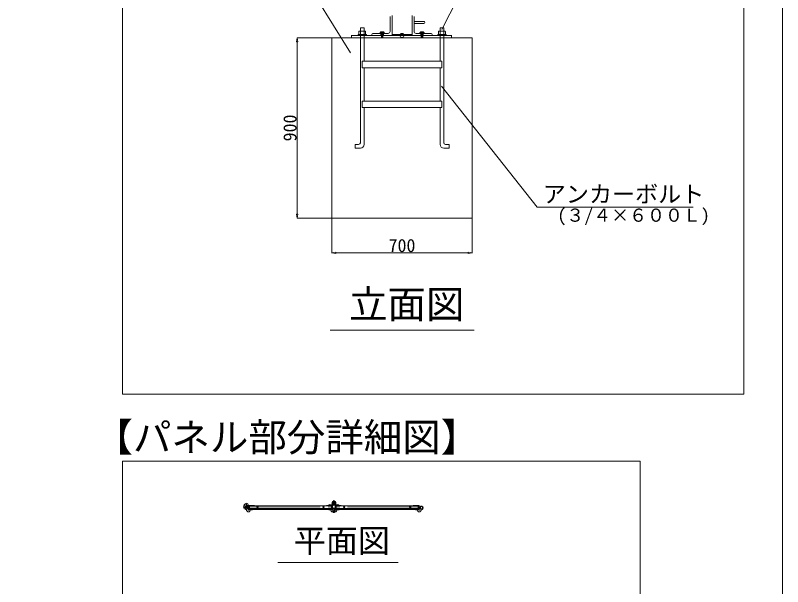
# Model space of a CAD drawing. Units: millimetres, scale not verified. Extents: x -9305 to 9305, y -6415 to 6415.
# Drawn here: x 5397 to 9305, y -798 to 2109 of the extents above; entities that cross this region are included whole.
import ezdxf
from ezdxf.enums import TextEntityAlignment as Align

# ---------------------------------------------------------------- set-up
doc = ezdxf.new("R2010")
doc.units = ezdxf.units.MM
doc.header["$LTSCALE"] = 40
doc.header["$PDMODE"] = 32
doc.header["$PDSIZE"] = 20
doc.linetypes.add('DOUBLE_CHAIN2', pattern=[12.8, 9, -1, 0.6, -0.6, 0.6, -1])
doc.layers.add('0-D_図面枠', color=7, linetype='Continuous', lineweight=9)
doc.styles.add('ＭＳ ゴシック', font='')
doc.styles.get('ＭＳ ゴシック').set_extended_font_data('MS Gothic')

msp = doc.modelspace()

# ---------------------------------------------------------------- linework, layer by layer
at = {"layer": '0-D_図面枠'}
for p, q in [((6800.62, 2407.72), (7104.66, 1917.86)), ((7675.4, 2246.98), (7569.23, 2036.66)), ((7305.32, 2104.28), (7305.32, 2027.79)), ((7315.52, 2007.39), (7315.52, 2109.38)), ((7417.52, 2007.39), (7417.52, 2109.38)), ((7427.71, 2104.28), (7427.71, 2027.79)), ((7476.66, 2078.78), (7427.71, 2078.78)), ((7154.63, 1461.38), (7154.63, 2043.91)), ((7156.66, 2045.94), (7170.87, 2045.94)), ((7172.9, 2043.91), (7172.9, 1875.45)), ((7476.66, 2068.58), (7427.71, 2068.58)), ((7560.57, 1875.45), (7560.57, 2044.92)), ((7561.59, 2045.94), (7577.82, 2045.94)), ((7578.84, 2044.92), (7578.84, 1461.38)), ((7008.49, 1995.53), (6832.06, 1995.53)), ((7009.51, 1995.53), (7723.51, 1995.2)), ((7009.51, 1995.53), (7009.51, 1077.53)), ((7618.91, 2007.38), (7108.95, 2007.38)), ((7108.96, 2007.84), (7108.96, 1995.66)), ((7146.52, 2027.62), (7146.52, 2011.39)), ((7178.99, 2029.66), (7148.54, 2029.66)), ((7181.02, 2011.39), (7181.02, 2027.62)), ((7213.53, 2012.49), (7213.53, 2007.39)), ((7519.5, 2007.39), (7213.53, 2007.39)), ((7295.12, 2017.59), (7218.63, 2017.59)), ((7257.13, 2023.7), (7257.13, 2019.64)), ((7271.34, 2025.72), (7259.16, 2025.72)), ((7261.19, 2025.72), (7261.19, 2019.64)), ((7269.31, 2025.72), (7269.31, 2019.64)), ((7273.37, 2019.64), (7273.37, 2023.7)), ((7437.91, 2017.59), (7514.4, 2017.59)), ((7460.1, 2023.7), (7460.1, 2019.64)), ((7474.31, 2025.72), (7462.13, 2025.72)), ((7464.16, 2025.72), (7464.16, 2019.64)), ((7472.28, 2025.72), (7472.28, 2019.64)), ((7476.34, 2019.64), (7476.34, 2023.7)), ((7519.5, 2012.49), (7519.5, 2007.39)), ((7552.45, 2027.62), (7552.45, 2011.39)), ((7584.92, 2029.66), (7554.48, 2029.66)), ((7586.96, 2011.39), (7586.96, 2027.62)), ((7618.42, 2007.84), (7618.42, 1995.66)), ((6833.08, 1975.13), (6833.08, 1097.93)), ((7172.9, 1842.98), (7172.9, 1672.48)), ((7560.57, 1672.48), (7560.57, 1842.98)), ((7567.06, 1748.2), (8054.03, 1132.44)), ((7172.9, 1640.01), (7172.9, 1452.24)), ((7560.57, 1452.24), (7560.57, 1640.01)), ((7154.63, 1433.98), (7127.23, 1433.98)), ((7578.84, 1433.98), (7606.24, 1433.98)), ((8848.72, 1132.44), (8054.03, 1132.44)), ((7008.49, 1077.53), (6832.06, 1077.53)), ((7009.51, 1077.22), (7009.51, 899.76)), ((7723.51, 1076.2), (7723.51, 899.76)), ((7029.91, 900.78), (7703.11, 900.78)), ((6999.71, 506.55), (7733.32, 506.55)), ((6584.42, -392.2), (6584.41, -385.83)), ((6584.92, -385.32), (6614.5, -385.32)), ((6585.43, -386.85), (6588.49, -386.84)), ((6585.94, -387.16), (6588.5, -387.15)), ((6585.94, -391.24), (6585.94, -387.16)), ((6588.5, -405.72), (6588.49, -386.85)), ((6588.5, -405.52), (6588.5, -387.16)), ((6589.51, -386.85), (7007.71, -386.83)), ((6589.51, -386.85), (6615.01, -386.85)), ((6589.52, -399.4), (6589.51, -386.85)), ((6597.68, -382.51), (6597.68, -390.67)), ((6615.01, -386.85), (6615.01, -385.83)), ((6982.22, -386.84), (6982.22, -385.82)), ((7007.72, -386.83), (6982.22, -386.84)), ((7012.3, -385.3), (6982.72, -385.3)), ((6993.81, -381.25), (7013.72, -381.24)), ((6993.81, -381.25), (6993.81, -385.33)), ((6993.81, -385.33), (7010.13, -385.32)), ((6999.56, -382.5), (6999.56, -390.66)), ((7005.03, -381.24), (7005.03, -383.28)), ((7007.72, -399.38), (7007.72, -386.83)), ((7008.74, -405.7), (7008.74, -386.83)), ((7008.74, -404.42), (7008.74, -388.1)), ((7010.78, -387.6), (7009.25, -387.6)), ((7010.13, -383.28), (7010.13, -385.32)), ((7010.64, -375.64), (7010.64, -381.24)), ((7011.29, -388.1), (7011.29, -393.3)), ((7012.17, -379.72), (7012.17, -381.24)), ((7012.82, -392.19), (7012.82, -385.81)), ((7014.31, -371.36), (7014.08, -377.48)), ((7024.5, -371.74), (7024.28, -377.86)), ((7044.78, -381.24), (7024.86, -381.24)), ((7025.77, -392.19), (7025.77, -385.81)), ((7025.9, -368.46), (7026.35, -368.21)), ((7026.28, -385.3), (7055.86, -385.3)), ((7026.42, -379.72), (7026.42, -381.24)), ((7027.04, -368.4), (7028.54, -371.07)), ((7027.3, -388.62), (7027.3, -393.3)), ((7027.81, -387.6), (7029.34, -387.6)), ((7027.95, -375.64), (7027.95, -381.24)), ((7028.46, -383.28), (7028.46, -385.32)), ((7044.78, -385.32), (7028.46, -385.32)), ((7029.85, -405.7), (7029.85, -386.83)), ((7029.85, -404.42), (7029.85, -388.1)), ((7030.87, -386.83), (7056.37, -386.83)), ((7030.87, -399.38), (7030.87, -386.83)), ((7449.07, -386.85), (7030.87, -386.83)), ((7033.56, -381.24), (7033.56, -383.28)), ((7039.03, -382.5), (7039.03, -390.66)), ((7044.78, -381.24), (7044.78, -385.32)), ((7056.8, -386.62), (7056.5, -385.64)), ((7423.57, -386.85), (7423.57, -385.83)), ((7423.58, -386.85), (7423.58, -385.83)), ((7453.66, -385.32), (7424.08, -385.32)), ((7440.92, -382.51), (7440.92, -390.67)), ((7449.07, -399.39), (7449.07, -386.85)), ((7453.15, -386.85), (7450.09, -386.84)), ((7450.09, -405.72), (7450.09, -386.85)), ((7450.09, -405.51), (7450.09, -387.15)), ((7452.64, -387.15), (7450.09, -387.15)), ((7452.64, -391.23), (7452.64, -387.15)), ((7454.17, -392.2), (7454.17, -385.83)), ((6572.68, -396.34), (6557.3, -396.34)), ((6583.9, -393.28), (6582.1, -393.28)), ((6583.9, -399.4), (6582.1, -399.4)), ((6584.42, -400.36), (6585.44, -400.36)), ((6584.42, -406.74), (6584.42, -400.36)), ((6584.92, -407.25), (6599.2, -407.25)), ((6585.44, -405.72), (6585.44, -400.36)), ((6585.44, -405.72), (6588.5, -405.72)), ((6589.52, -399.4), (7007.72, -399.38)), ((6589.52, -399.4), (6620.12, -399.39)), ((6589.52, -405.52), (6589.52, -401.44)), ((6590.02, -400.92), (6606.86, -400.92)), ((6590.02, -406.02), (6599.72, -406.02)), ((6599.2, -407.25), (6602.78, -407.25)), ((6599.72, -406.02), (6604.3, -406.02)), ((6604.3, -405.72), (6604.3, -407.25)), ((6607.36, -400.41), (6606.86, -400.92)), ((6607.36, -400.41), (6616.54, -400.41)), ((6620.12, -400.92), (6620.12, -399.39)), ((6977.12, -400.91), (6977.12, -399.38)), ((7007.72, -399.38), (6977.12, -399.38)), ((6989.87, -400.4), (6980.69, -400.4)), ((6989.87, -400.4), (6990.38, -400.91)), ((7007.21, -400.91), (6990.38, -400.91)), ((6992.93, -405.7), (6992.93, -407.24)), ((6997.52, -406.01), (6992.93, -406.01)), ((6998.03, -407.23), (6994.46, -407.24)), ((7007.21, -406.01), (6997.52, -406.01)), ((7012.31, -407.23), (6998.03, -407.23)), ((7007.72, -405.5), (7007.72, -401.42)), ((7011.8, -405.7), (7008.74, -405.7)), ((7010.78, -404.94), (7009.25, -404.94)), ((7011.29, -397.55), (7011.29, -404.42)), ((7012.82, -400.35), (7011.8, -400.35)), ((7011.8, -405.7), (7011.8, -400.35)), ((7012.77, -395.62), (7013.06, -395.76)), ((7012.82, -406.72), (7012.82, -400.35)), ((7013.34, -411.52), (7013.34, -397.54)), ((7014.37, -411.52), (7014.25, -397.55)), ((7024.22, -411.52), (7024.34, -397.55)), ((7025.25, -411.52), (7025.25, -397.54)), ((7025.82, -395.62), (7025.53, -395.76)), ((7025.77, -400.35), (7026.79, -400.35)), ((7025.77, -406.72), (7025.77, -400.35)), ((7026.28, -407.23), (7040.56, -407.23)), ((7026.79, -405.7), (7026.79, -400.35)), ((7026.79, -405.7), (7029.85, -405.7)), ((7027.3, -397.55), (7027.3, -404.42)), ((7027.81, -404.94), (7029.34, -404.94)), ((7030.87, -399.38), (7061.47, -399.38)), ((7030.87, -399.38), (7449.07, -399.39)), ((7030.87, -405.5), (7030.87, -401.42)), ((7031.38, -400.91), (7048.21, -400.91)), ((7448.56, -406.02), (7031.38, -406.01)), ((7040.56, -407.23), (7044.13, -407.23)), ((7041.07, -406.01), (7045.66, -406.01)), ((7045.66, -405.7), (7045.66, -407.23)), ((7048.72, -400.4), (7048.21, -400.91)), ((7048.72, -400.4), (7057.9, -400.4)), ((7061.47, -400.91), (7061.47, -399.38)), ((7418.47, -400.92), (7418.47, -399.39)), ((7449.07, -399.39), (7418.47, -399.39)), ((7431.22, -400.41), (7422.04, -400.41)), ((7431.22, -400.41), (7431.73, -400.92)), ((7448.56, -400.92), (7431.73, -400.92)), ((7434.28, -405.72), (7434.28, -407.25)), ((7438.87, -406.02), (7434.28, -406.02)), ((7439.38, -407.25), (7435.81, -407.25)), ((7453.66, -407.25), (7439.38, -407.25)), ((7449.07, -405.51), (7449.07, -401.43)), ((7453.15, -405.72), (7450.09, -405.72)), ((7454.17, -400.36), (7453.15, -400.36)), ((7453.15, -405.72), (7453.15, -400.36)), ((7454.17, -406.74), (7454.17, -400.36)), ((7454.68, -393.27), (7456.48, -393.27)), ((7454.68, -399.39), (7456.48, -399.39)), ((6734.76, -675.06), (7346.1, -675.06))]:
    msp.add_line(p, q, dxfattribs=at)
at = {"layer": '0-D_図面枠', "color": 134}
for p, q in [((6829.68, 1975.13), (6833.08, 1995.53)), ((6833.08, 1995.53), (6836.48, 1975.13)), ((6829.68, 1975.13), (6836.48, 1975.13)), ((6829.68, 1097.93), (6833.08, 1077.53)), ((6829.68, 1097.93), (6836.48, 1097.93)), ((6833.08, 1077.53), (6836.48, 1097.93)), ((7029.91, 904.18), (7009.51, 900.78)), ((7009.51, 900.78), (7029.91, 897.38)), ((7029.91, 904.18), (7029.91, 897.38)), ((7703.11, 904.18), (7723.51, 900.78)), ((7703.11, 904.18), (7703.11, 897.38)), ((7723.51, 900.78), (7703.11, 897.38))]:
    msp.add_line(p, q, dxfattribs=at)
at = {"layer": '0-D_図面枠', "linetype": 'DOUBLE_CHAIN2'}
for p, q in [((7259.16, 2017.61), (7259.16, 2007.46)), ((7261.19, 2017.61), (7269.31, 2017.61)), ((7261.19, 2015.58), (7269.31, 2017.61)), ((7261.19, 2013.55), (7269.31, 2015.58)), ((7261.19, 2011.52), (7269.31, 2013.55)), ((7261.19, 2009.49), (7269.31, 2011.52)), ((7261.19, 2007.46), (7269.31, 2009.49)), ((7261.19, 2005.43), (7269.31, 2007.46)), ((7261.19, 2003.4), (7269.31, 2005.43)), ((7261.19, 2001.37), (7269.31, 2003.4)), ((7261.19, 1999.34), (7269.31, 2001.37)), ((7261.19, 1997.31), (7269.31, 1999.34)), ((7261.19, 1995.28), (7269.31, 1997.31)), ((7271.34, 2017.61), (7271.34, 2007.46)), ((7315.52, 2011.98), (7417.51, 2011.98)), ((7462.13, 2017.61), (7462.13, 2007.46)), ((7464.16, 2017.61), (7472.28, 2017.61)), ((7464.16, 2015.58), (7472.28, 2017.61)), ((7464.16, 2013.55), (7472.28, 2015.58)), ((7464.16, 2011.52), (7472.28, 2013.55)), ((7464.16, 2009.49), (7472.28, 2011.52)), ((7464.16, 2007.46), (7472.28, 2009.49)), ((7464.16, 2005.43), (7472.28, 2007.46)), ((7464.16, 2003.4), (7472.28, 2005.43)), ((7464.16, 2001.37), (7472.28, 2003.4)), ((7464.16, 1999.34), (7472.28, 2001.37)), ((7464.16, 1997.31), (7472.28, 1999.34)), ((7464.16, 1995.28), (7472.28, 1997.31)), ((7474.31, 2017.61), (7474.31, 2007.46)), ((6589.52, -388.03), (7007.72, -388.03)), ((7019.3, -374.62), (7019.3, -357.99)), ((7449.07, -388.03), (7030.87, -388.03)), ((6589.52, -398.08), (7007.72, -398.08)), ((7449.07, -398.08), (7030.87, -398.08))]:
    msp.add_line(p, q, dxfattribs=at)
at = {"layer": '0-D_図面枠'}
for points in [[(-9304.61, -6414.98), (9304.61, -6414.98), (9304.61, 6414.98), (-9304.61, 6414.98)], [(7009.51, 1077.53), (7723.51, 1077.53), (7723.51, 1995.2)], [(7127.23, 1433.98), (7127.23, 1452.24), (7145.5, 1452.24)], [(7606.24, 1433.98), (7606.24, 1452.24), (7587.97, 1452.24)], [(6584.42, -392.2), (6585.44, -392.2), (6585.43, -386.85)], [(6993.81, -383.29), (7010.13, -383.28), (7019.67, -383.28)], [(7012.82, -392.19), (7011.8, -392.19), (7011.8, -386.83), (7008.74, -386.83)], [(7014.08, -377.48), (7019.07, -380.72), (7024.28, -377.86)], [(7014.31, -371.36), (7019.52, -368.49), (7024.5, -371.74)], [(7044.78, -383.28), (7028.46, -383.28), (7018.91, -383.28)], [(7025.77, -392.19), (7026.79, -392.19), (7026.79, -386.83), (7029.85, -386.83)], [(7028.35, -371.76), (7027.9, -372.02), (7025.9, -368.46)], [(7454.17, -392.2), (7453.15, -392.2), (7453.15, -386.85)], [(6585.94, -401.44), (6585.94, -405.52), (6588.5, -405.52)], [(6616.54, -400.41), (6617.06, -400.92), (6620.12, -400.92)], [(6980.69, -400.4), (6980.18, -400.91), (6977.12, -400.91)], [(7057.9, -400.4), (7058.41, -400.91), (7061.47, -400.91)], [(7422.04, -400.41), (7421.53, -400.92), (7418.47, -400.92)], [(7452.64, -401.43), (7452.64, -405.51), (7450.09, -405.51)]]:
    msp.add_lwpolyline(points, dxfattribs=at)
for points in [[(5942.88, 4367.32), (9106.91, 4367.32), (9106.91, 181.97), (5942.88, 181.97)], [(7142.46, 2011.39), (7185.08, 2011.39), (7185.08, 2007.33), (7142.46, 2007.33)], [(7253.07, 2017.61), (7277.43, 2017.61), (7277.43, 2019.64), (7253.07, 2019.64)], [(7456.04, 2017.61), (7480.4, 2017.61), (7480.4, 2019.64), (7456.04, 2019.64)], [(7548.39, 2011.39), (7591.01, 2011.39), (7591.01, 2007.33), (7548.39, 2007.33)], [(7163.77, 1842.98), (7569.7, 1842.98), (7569.7, 1875.45), (7163.77, 1875.45)], [(7163.77, 1640.01), (7569.7, 1640.01), (7569.7, 1672.48), (7163.77, 1672.48)], [(5942.88, -159.36), (8579.57, -159.36), (8579.57, -4538.21), (5942.88, -4538.21)], [(6589.52, -404.5), (6589.52, -401.42), (7007.72, -401.42), (7007.72, -404.5)], [(7030.87, -404.49), (7030.87, -401.42), (7449.07, -401.42), (7449.07, -404.49)]]:
    msp.add_lwpolyline(points, close=True, dxfattribs=at)
at = {"layer": '0-D_図面枠', "linetype": 'DOUBLE_CHAIN2'}
for points in [[(7269.31, 2019.64), (7269.31, 1995.28), (7261.19, 1995.28), (7261.19, 2019.64)], [(7472.28, 2019.64), (7472.28, 1995.28), (7464.16, 1995.28), (7464.16, 2019.64)]]:
    msp.add_lwpolyline(points, dxfattribs=at)
at = {"layer": '0-D_図面枠'}
for centre, radius in [((6630.32, -393.1), 3.06), ((6966.92, -393.08), 3.06), ((7019.3, -374.62), 8.67), ((7019.3, -374.62), 8.16), ((7019.3, -374.62), 5.1), ((7019.3, -374.62), 4.59), ((7019.3, -374.62), 3.06), ((7071.67, -393.08), 3.06), ((7408.28, -393.1), 3.06), ((6572.68, -396.34), 5.61), ((7465.9, -396.33), 5.61)]:
    msp.add_circle(centre, radius, dxfattribs=at)
for centre, radius, start, end in [((7476.66, 2073.68), 5.1, 270, 90), ((7156.66, 2043.91), 2.03, 90, 180), ((7170.87, 2043.91), 2.03, 0, 90), ((7561.59, 2044.92), 1.02, 90, 180), ((7577.82, 2044.92), 1.02, 0, 90), ((7148.54, 2027.62), 2.03, 90, 180), ((7178.99, 2027.62), 2.03, 0, 90), ((7218.63, 2012.49), 5.1, 90, 180), ((7259.16, 2023.7), 2.03, 90, 180), ((7271.34, 2023.7), 2.03, 0, 90), ((7295.12, 2027.79), 10.2, 270, 0), ((7437.91, 2027.79), 10.2, 180, 270), ((7462.13, 2023.7), 2.03, 90, 180), ((7474.31, 2023.7), 2.03, 0, 90), ((7514.4, 2012.49), 5.1, 0, 90), ((7554.48, 2027.62), 2.03, 90, 180), ((7584.92, 2027.62), 2.03, 0, 90), ((7145.5, 1461.38), 9.13, 270, 0), ((7154.63, 1452.24), 18.27, 270, 0), ((7578.84, 1452.24), 18.27, 180, 270), ((7587.97, 1461.38), 9.13, 180, 270), ((6572.63, -396.28), 8.67, 28, 330.895), ((6584.92, -385.83), 0.512, 90.002, 180.002), ((6597.68, -393.02), 8.67, 61.928, 118.072), ((6614.5, -385.83), 0.512, 0.002, 90.002), ((6982.72, -385.82), 0.512, 90.002, 180.002), ((6999.56, -388.81), 8.67, 61.928, 118.072), ((7009.25, -388.1), 0.512, 90, 180), ((7010.78, -388.1), 0.512, 0, 90), ((7012.3, -385.81), 0.512, 0.002, 90.002), ((7026.28, -385.81), 0.512, 89.998, 179.998), ((7026.6, -368.66), 0.512, 29.382, 119.382), ((7027.81, -388.1), 0.512, 90, 180), ((7028.1, -371.32), 0.512, 299.382, 29.382), ((7029.34, -388.1), 0.512, 0, 90), ((7039.03, -388.81), 8.67, 61.928, 118.072), ((7056.01, -385.79), 0.512, 17.118, 107.118), ((7424.08, -385.83), 0.512, 89.998, 179.998), ((7424.08, -385.83), 0.512, 89.998, 179.998), ((7440.92, -393.02), 8.67, 61.928, 118.072), ((7453.66, -385.83), 0.512, 359.998, 89.998), ((7465.95, -396.28), 8.67, 209.105, 152), ((6582.1, -391.24), 2.04, 208.439, 270.002), ((6582.1, -401.44), 2.04, 90.002, 151.565), ((6583.9, -391.24), 2.04, 270.002, 0.002), ((6583.9, -401.44), 2.04, 0.002, 90.002), ((6584.92, -406.74), 0.512, 180.002, 270.002), ((6590.02, -401.44), 0.512, 90.002, 180.002), ((6590.02, -405.52), 0.512, 180.002, 270.002), ((6602.78, -405.72), 1.53, 270.002, 0.002), ((6611.96, -392.76), 8.67, 241.928, 298.072), ((6985.28, -392.75), 8.67, 241.928, 298.072), ((6994.46, -405.7), 1.53, 180.002, 270.002), ((7007.21, -401.42), 0.512, 0.002, 90.002), ((7007.21, -405.5), 0.512, 270.002, 0.002), ((7009.25, -404.42), 0.512, 180, 270), ((7010.78, -404.42), 0.512, 270, 0), ((7013.84, -393.3), 2.55, 180, 245.323), ((7012.31, -397.55), 1.02, 0.323, 180), ((7012.31, -406.72), 0.512, 270.002, 0.002), ((7012.31, -397.55), 1.95, 0, 70.063), ((7025.58, -411.3), 12.24, 181.045, 220.133), ((7025.58, -411.3), 11.22, 179.698, 220.354), ((7019.3, -416.82), 3.86, 217.704, 322.296), ((7019.3, -416.82), 2.85, 217.704, 322.296), ((7013.01, -411.3), 11.22, 319.646, 0.302), ((7013.01, -411.3), 12.24, 319.867, 358.955), ((7026.28, -397.55), 1.95, 109.937, 180), ((7026.28, -397.55), 1.02, 0, 179.677), ((7026.28, -406.72), 0.512, 179.998, 269.998), ((7024.75, -393.3), 2.55, 294.677, 0), ((7027.81, -404.42), 0.512, 180, 270), ((7029.34, -404.42), 0.512, 270, 0), ((7031.38, -401.42), 0.512, 89.998, 179.998), ((7031.38, -405.5), 0.512, 179.998, 269.998), ((7044.13, -405.7), 1.53, 269.998, 359.998), ((7053.31, -392.75), 8.67, 241.928, 298.072), ((7426.64, -392.76), 8.67, 241.928, 298.072), ((7435.81, -405.72), 1.53, 179.998, 269.998), ((7448.56, -401.43), 0.512, 359.998, 89.998), ((7448.56, -405.51), 0.512, 269.998, 359.998), ((7454.68, -391.23), 2.04, 179.998, 269.998), ((7454.68, -401.43), 2.04, 89.998, 179.998), ((7453.66, -406.74), 0.512, 269.998, 359.998), ((7456.48, -391.23), 2.04, 269.998, 331.561), ((7456.48, -401.43), 2.04, 28.435, 89.998)]:
    msp.add_arc(centre, radius, start, end, dxfattribs=at)
at = {"layer": '0-D_図面枠', "linetype": 'DOUBLE_CHAIN2'}
for centre in [(7259.16, 2023.7), (7462.13, 2023.7)]:
    msp.add_arc(centre, 2.03, 90, 180, dxfattribs=at)
at = {"layer": '0-D_図面枠'}
for p in [(7366.52, 2007.39), (6569.53, -388.19), (6574.6, -383.74), (7019.3, -374.62), (7019.99, -371.86), (6584.42, -407.25), (7012.82, -407.23), (7025.77, -407.23), (7454.17, -407.25)]:
    msp.add_point(p, dxfattribs=at)

# ---------------------------------------------------------------- texts
at = {"layer": '0-D_図面枠', "style": 'ＭＳ ゴシック'}
msp.add_text('900', height=67, rotation=90, dxfattribs=at).set_placement((6849.15, 1467.98), align=Align.BOTTOM_LEFT)
for s, height, p in [('アンカーボルト', 86.15, (8083.08, 1131.12)), ('(３/４×６００Ｌ)', 67, (8157.48, 1038.96)), ('700', 67, (7297.97, 884.7)), ('立面図', 143.6, (7096.43, 524.13)), ('【パネル部分詳細図】', 143.6, (5800.55, -152.37)), ('平面図', 119.6, (6815.36, -660.41))]:
    msp.add_text(s, height=height, dxfattribs=at).set_placement(p, align=Align.BOTTOM_LEFT)

doc.saveas('drawing.dxf')
